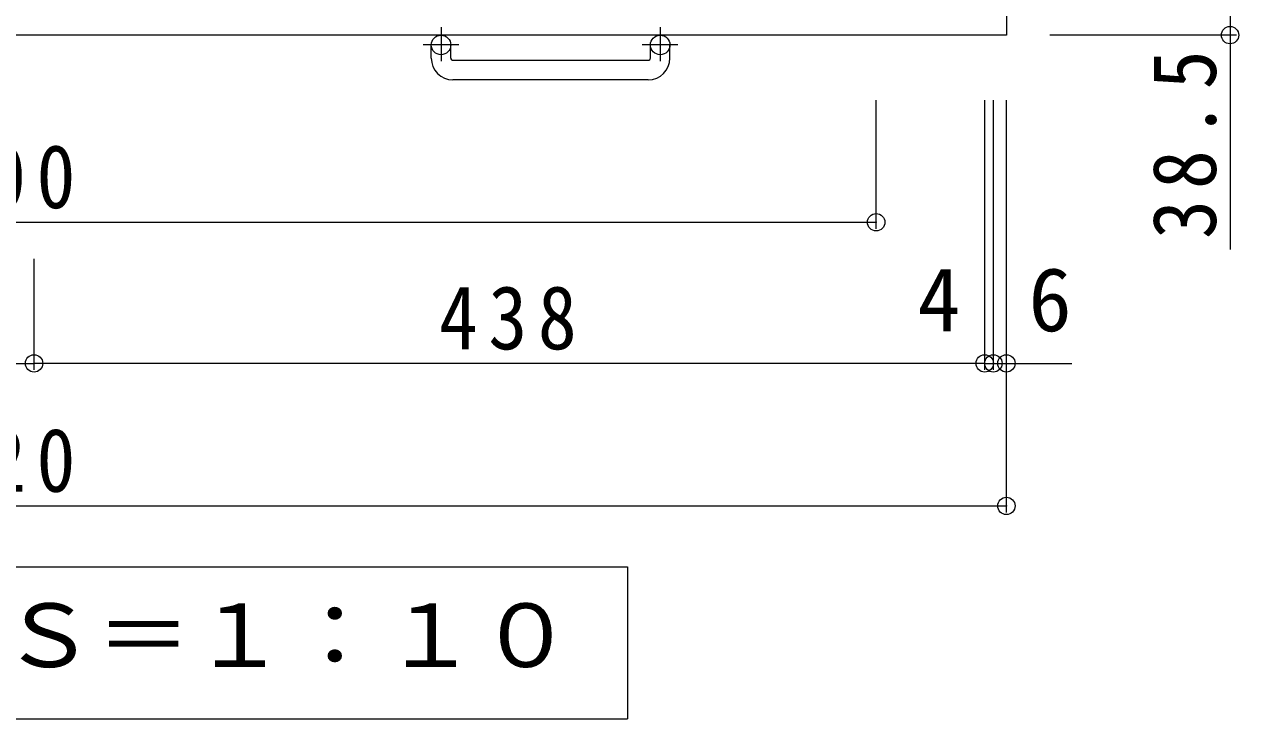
# Model space of a CAD drawing. Units: millimetres at full size, sheet at 1:10; some dimension numbers follow another scale. Extents: x -1388 to 1501, y -1966 to 1441.
# Drawn here: x -657 to -98, y 8 to 328 of the extents above; entities that cross this region are included whole.
import ezdxf
from ezdxf.enums import TextEntityAlignment as Align

# ---------------------------------------------------------------- set-up
doc = ezdxf.new("R2010")
doc.units = ezdxf.units.MM
doc.header["$LTSCALE"] = 10
doc.header["$PDMODE"] = 32
doc.header["$PDSIZE"] = 8
doc.linetypes.add('CHAIN1', pattern=[8, 5, -1, 1, -1])
doc.linetypes.add('DASHED1', pattern=[1.8, 1.2, -0.6])
for name, color, linetype, lineweight in [('C-1', 2, 'DASHED1', 9), ('C-4', 7, 'Continuous', 9), ('C-5', 7, 'Continuous', 9)]:
    doc.layers.add(name, color=color, linetype=linetype, lineweight=lineweight)
doc.styles.add('ＭＳ ゴシック', font='')
doc.styles.get('ＭＳ ゴシック').set_extended_font_data('MS Gothic')

msp = doc.modelspace()

# ---------------------------------------------------------------- linework, layer by layer
at = {"layer": 'C-1', "linetype": 'Continuous'}
for p, q in [((-204.74, 1243.1), (-204.74, 323.1)), ((-204.74, 323.1), (-1124.74, 323.1)), ((-469.74, 312.5), (-469.74, 318.6)), ((-460.74, 312.5), (-460.74, 318.6)), ((-368.74, 312.5), (-368.74, 318.6)), ((-359.74, 312.5), (-359.74, 318.6)), ((-459.74, 311.5), (-369.74, 311.5)), ((-369.74, 302.5), (-459.74, 302.5))]:
    msp.add_line(p, q, dxfattribs=at)
at = {"layer": 'C-1', "linetype": 'CHAIN1'}
for p, q in [((-465.24, 326.71), (-465.24, 311.11)), ((-364.24, 326.71), (-364.24, 311.11)), ((-457.08, 318.6), (-473.49, 318.6)), ((-356.08, 318.6), (-372.49, 318.6))]:
    msp.add_line(p, q, dxfattribs=at)
at = {"layer": 'C-1', "linetype": 'Continuous'}
for centre in [(-465.24, 318.6), (-364.24, 318.6)]:
    msp.add_circle(centre, 4.5, dxfattribs=at)
for centre, radius, start, end in [((-459.74, 312.5), 10, 180, 270), ((-459.74, 312.5), 1, 180, 270), ((-369.74, 312.5), 10, 270, 0), ((-369.74, 312.5), 1, 270, 0)]:
    msp.add_arc(centre, radius, start, end, dxfattribs=at)
at = {"layer": 'C-4'}
for p, q in [((-101.7, 361.6), (-101.7, 323.1)), ((-98.7, 323.1), (-184.74, 323.1)), ((-101.7, 323.1), (-101.7, 224.31)), ((-264.74, 233.91), (-264.74, 293.1)), ((-214.74, 168.89), (-214.74, 293.1)), ((-210.74, 168.89), (-210.74, 293.1)), ((-204.74, 103.24), (-204.74, 293.1)), ((-1064.74, 236.91), (-264.74, 236.91)), ((-652.74, 168.89), (-652.74, 220.05)), ((-661.74, 171.89), (-652.74, 171.89)), ((-214.74, 171.89), (-652.74, 171.89)), ((-214.74, 171.89), (-210.74, 171.89)), ((-210.74, 171.89), (-204.74, 171.89)), ((-204.74, 171.89), (-174.59, 171.89)), ((-1124.74, 106.24), (-204.74, 106.24))]:
    msp.add_line(p, q, dxfattribs=at)
for p in [(-101.7, 323.1), (-264.74, 236.91), (-652.74, 171.89), (-214.74, 171.89), (-210.74, 171.89), (-204.74, 171.89), (-204.74, 106.24)]:
    msp.add_point(p, dxfattribs=at)
at = {"layer": 'C-5'}
for p, q in [((-950.24, 78.19), (-379.24, 78.19)), ((-379.24, 78.19), (-379.24, 8.19)), ((-950.24, 8.19), (-379.24, 8.19))]:
    msp.add_line(p, q, dxfattribs=at)

# ---------------------------------------------------------------- texts
at = {"layer": 'C-4', "color": 2, "style": 'ＭＳ ゴシック'}
for s, p in [('4', (-245.76, 177.89)), ('6', (-194.59, 177.89))]:
    msp.add_text(s, height=29.33, dxfattribs=at).set_placement(p, align=Align.BOTTOM_LEFT)
at = {"layer": 'C-4', "color": 2, "insert": (-107.7, 229.19), "char_height": 29.33, "attachment_point": 7, "rotation": 90, "style": 'ＭＳ ゴシック'}
msp.add_mtext('\\T1.28;\\W0.9;38.5', dxfattribs=at)
at = {"layer": 'C-4', "color": 2, "char_height": 29.33, "attachment_point": 7, "style": 'ＭＳ ゴシック'}
for s, insert in [('\\T1.27;\\W0.9;800', (-697.24, 242.91)), ('\\T1.27;\\W0.9;438', (-466.24, 177.89)), ('\\T1.27;\\W0.9;920', (-697.24, 112.24))]:
    msp.add_mtext(s, dxfattribs=dict(at, insert=insert))
at = {"layer": 'C-5', "color": 2, "style": 'ＭＳ ゴシック', "width": 1.1}
msp.add_text('平面詳細図\u3000Ｓ＝１：１０', height=29.33, dxfattribs=at).set_placement((-932.24, 23.19), align=Align.BOTTOM_LEFT)

doc.saveas('drawing.dxf')
